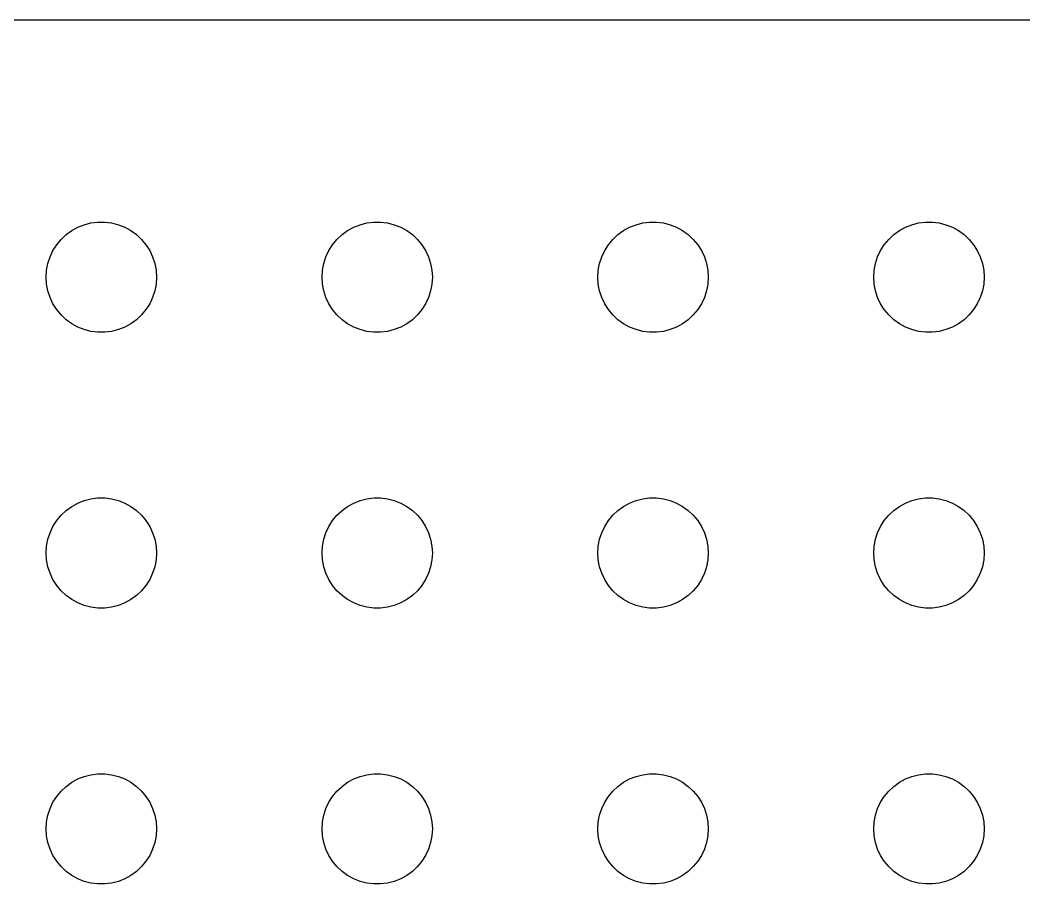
# Model space of a CAD drawing. Header units: metres. Extents: x -112 to 112, y -97 to 97.
# Drawn here: x -84.71 to -57.42, y 73.5 to 96.99 of the extents above; entities that cross this region are included whole.
import ezdxf

# ---------------------------------------------------------------- set-up
doc = ezdxf.new("R2010")
doc.units = ezdxf.units.M

msp = doc.modelspace()

# ---------------------------------------------------------------- linework, layer by layer
for p, q in [((107.314, 96.9901), (-107.314, 96.9901)), ((-83.1387, 91.3572), (-82.9635, 91.4266)), ((-82.9635, 91.4266), (-82.7811, 91.4734)), ((-82.7811, 91.4734), (-82.5942, 91.497)), ((-82.5942, 91.497), (-82.4058, 91.497)), ((-82.4058, 91.497), (-82.2189, 91.4734)), ((-82.2189, 91.4734), (-82.0365, 91.4266)), ((-82.0365, 91.4266), (-81.8613, 91.3572)), ((-75.6387, 91.3572), (-75.4635, 91.4266)), ((-75.4635, 91.4266), (-75.2811, 91.4734)), ((-75.2811, 91.4734), (-75.0942, 91.497)), ((-75.0942, 91.497), (-74.9058, 91.497)), ((-74.9058, 91.497), (-74.7189, 91.4734)), ((-74.7189, 91.4734), (-74.5365, 91.4266)), ((-74.5365, 91.4266), (-74.3613, 91.3572)), ((-68.1387, 91.3572), (-67.9635, 91.4266)), ((-67.9635, 91.4266), (-67.7811, 91.4734)), ((-67.7811, 91.4734), (-67.5942, 91.497)), ((-67.5942, 91.497), (-67.4058, 91.497)), ((-67.4058, 91.497), (-67.2189, 91.4734)), ((-67.2189, 91.4734), (-67.0365, 91.4266)), ((-67.0365, 91.4266), (-66.8613, 91.3572)), ((-60.6387, 91.3572), (-60.4635, 91.4266)), ((-60.4635, 91.4266), (-60.2811, 91.4734)), ((-60.2811, 91.4734), (-60.0942, 91.497)), ((-60.0942, 91.497), (-59.9058, 91.497)), ((-59.9058, 91.497), (-59.7189, 91.4734)), ((-59.7189, 91.4734), (-59.5365, 91.4266)), ((-59.5365, 91.4266), (-59.3613, 91.3572)), ((-83.5934, 91.0268), (-83.4561, 91.1558)), ((-83.4561, 91.1558), (-83.3037, 91.2665)), ((-83.3037, 91.2665), (-83.1387, 91.3572)), ((-81.8613, 91.3572), (-81.6963, 91.2665)), ((-81.6963, 91.2665), (-81.5439, 91.1558)), ((-81.5439, 91.1558), (-81.4065, 91.0268)), ((-76.0934, 91.0268), (-75.9561, 91.1558)), ((-75.9561, 91.1558), (-75.8037, 91.2665)), ((-75.8037, 91.2665), (-75.6387, 91.3572)), ((-74.3613, 91.3572), (-74.1963, 91.2665)), ((-74.1963, 91.2665), (-74.0439, 91.1558)), ((-74.0439, 91.1558), (-73.9065, 91.0268)), ((-68.5934, 91.0268), (-68.4561, 91.1558)), ((-68.4561, 91.1558), (-68.3037, 91.2665)), ((-68.3037, 91.2665), (-68.1387, 91.3572)), ((-66.8613, 91.3572), (-66.6963, 91.2665)), ((-66.6963, 91.2665), (-66.5439, 91.1558)), ((-66.5439, 91.1558), (-66.4065, 91.0268)), ((-61.0934, 91.0268), (-60.9561, 91.1558)), ((-60.9561, 91.1558), (-60.8037, 91.2665)), ((-60.8037, 91.2665), (-60.6387, 91.3572)), ((-59.3613, 91.3572), (-59.1963, 91.2665)), ((-59.1963, 91.2665), (-59.0439, 91.1558)), ((-59.0439, 91.1558), (-58.9065, 91.0268)), ((-83.8145, 90.7226), (-83.7135, 90.8817)), ((-83.7135, 90.8817), (-83.5934, 91.0268)), ((-81.4065, 91.0268), (-81.2865, 90.8817)), ((-81.2865, 90.8817), (-81.1855, 90.7226)), ((-76.3145, 90.7226), (-76.2135, 90.8817)), ((-76.2135, 90.8817), (-76.0934, 91.0268)), ((-73.9065, 91.0268), (-73.7865, 90.8817)), ((-73.7865, 90.8817), (-73.6855, 90.7226)), ((-68.8145, 90.7226), (-68.7135, 90.8817)), ((-68.7135, 90.8817), (-68.5934, 91.0268)), ((-66.4065, 91.0268), (-66.2865, 90.8817)), ((-66.2865, 90.8817), (-66.1855, 90.7226)), ((-61.3145, 90.7226), (-61.2135, 90.8817)), ((-61.2135, 90.8817), (-61.0934, 91.0268)), ((-58.9065, 91.0268), (-58.7865, 90.8817)), ((-58.7865, 90.8817), (-58.6855, 90.7226)), ((-83.8947, 90.5522), (-83.8145, 90.7226)), ((-81.1855, 90.7226), (-81.1053, 90.5522)), ((-76.3947, 90.5522), (-76.3145, 90.7226)), ((-73.6855, 90.7226), (-73.6053, 90.5522)), ((-68.8947, 90.5522), (-68.8145, 90.7226)), ((-66.1855, 90.7226), (-66.1053, 90.5522)), ((-61.3947, 90.5522), (-61.3145, 90.7226)), ((-58.6855, 90.7226), (-58.6053, 90.5522)), ((-83.9882, 90.188), (-83.9529, 90.373)), ((-83.9529, 90.373), (-83.8947, 90.5522)), ((-81.1053, 90.5522), (-81.0471, 90.373)), ((-81.0471, 90.373), (-81.0118, 90.188)), ((-76.4882, 90.188), (-76.4529, 90.373)), ((-76.4529, 90.373), (-76.3947, 90.5522)), ((-73.6053, 90.5522), (-73.5471, 90.373)), ((-73.5471, 90.373), (-73.5118, 90.188)), ((-68.9882, 90.188), (-68.9529, 90.373)), ((-68.9529, 90.373), (-68.8947, 90.5522)), ((-66.1053, 90.5522), (-66.0471, 90.373)), ((-66.0471, 90.373), (-66.0118, 90.188)), ((-61.4882, 90.188), (-61.4529, 90.373)), ((-61.4529, 90.373), (-61.3947, 90.5522)), ((-58.6053, 90.5522), (-58.5471, 90.373)), ((-58.5471, 90.373), (-58.5118, 90.188)), ((-84, 90), (-83.9882, 90.188)), ((-81.0118, 90.188), (-81, 90)), ((-76.5, 90), (-76.4882, 90.188)), ((-73.5118, 90.188), (-73.5, 90)), ((-69, 90), (-68.9882, 90.188)), ((-66.0118, 90.188), (-66, 90)), ((-61.5, 90), (-61.4882, 90.188)), ((-58.5118, 90.188), (-58.5, 90)), ((-83.9882, 89.812), (-84, 90)), ((-83.9529, 89.627), (-83.9882, 89.812)), ((-81.0118, 89.812), (-81.0471, 89.627)), ((-81, 90), (-81.0118, 89.812)), ((-76.4882, 89.812), (-76.5, 90)), ((-76.4529, 89.627), (-76.4882, 89.812)), ((-73.5118, 89.812), (-73.5471, 89.627)), ((-73.5, 90), (-73.5118, 89.812)), ((-68.9882, 89.812), (-69, 90)), ((-68.9529, 89.627), (-68.9882, 89.812)), ((-66.0118, 89.812), (-66.0471, 89.627)), ((-66, 90), (-66.0118, 89.812)), ((-61.4882, 89.812), (-61.5, 90)), ((-61.4529, 89.627), (-61.4882, 89.812)), ((-58.5118, 89.812), (-58.5471, 89.627)), ((-58.5, 90), (-58.5118, 89.812)), ((-83.8947, 89.4478), (-83.9529, 89.627)), ((-81.0471, 89.627), (-81.1053, 89.4478)), ((-76.3947, 89.4478), (-76.4529, 89.627)), ((-73.5471, 89.627), (-73.6053, 89.4478)), ((-68.8947, 89.4478), (-68.9529, 89.627)), ((-66.0471, 89.627), (-66.1053, 89.4478)), ((-61.3947, 89.4478), (-61.4529, 89.627)), ((-58.5471, 89.627), (-58.6053, 89.4478)), ((-83.8145, 89.2774), (-83.8947, 89.4478)), ((-83.7135, 89.1183), (-83.8145, 89.2774)), ((-81.1855, 89.2774), (-81.2865, 89.1183)), ((-81.1053, 89.4478), (-81.1855, 89.2774)), ((-76.3145, 89.2774), (-76.3947, 89.4478)), ((-76.2135, 89.1183), (-76.3145, 89.2774)), ((-73.6855, 89.2774), (-73.7865, 89.1183)), ((-73.6053, 89.4478), (-73.6855, 89.2774)), ((-68.8145, 89.2774), (-68.8947, 89.4478)), ((-68.7135, 89.1183), (-68.8145, 89.2774)), ((-66.1855, 89.2774), (-66.2865, 89.1183)), ((-66.1053, 89.4478), (-66.1855, 89.2774)), ((-61.3145, 89.2774), (-61.3947, 89.4478)), ((-61.2135, 89.1183), (-61.3145, 89.2774)), ((-58.6855, 89.2774), (-58.7865, 89.1183)), ((-58.6053, 89.4478), (-58.6855, 89.2774)), ((-83.5934, 88.9732), (-83.7135, 89.1183)), ((-83.4561, 88.8442), (-83.5934, 88.9732)), ((-81.4065, 88.9732), (-81.5439, 88.8442)), ((-81.2865, 89.1183), (-81.4065, 88.9732)), ((-76.0934, 88.9732), (-76.2135, 89.1183)), ((-75.9561, 88.8442), (-76.0934, 88.9732)), ((-73.9065, 88.9732), (-74.0439, 88.8442)), ((-73.7865, 89.1183), (-73.9065, 88.9732)), ((-68.5934, 88.9732), (-68.7135, 89.1183)), ((-68.4561, 88.8442), (-68.5934, 88.9732)), ((-66.4065, 88.9732), (-66.5439, 88.8442)), ((-66.2865, 89.1183), (-66.4065, 88.9732)), ((-61.0934, 88.9732), (-61.2135, 89.1183)), ((-60.9561, 88.8442), (-61.0934, 88.9732)), ((-58.9065, 88.9732), (-59.0439, 88.8442)), ((-58.7865, 89.1183), (-58.9065, 88.9732)), ((-83.3037, 88.7335), (-83.4561, 88.8442)), ((-83.1387, 88.6428), (-83.3037, 88.7335)), ((-81.6963, 88.7335), (-81.8613, 88.6428)), ((-81.5439, 88.8442), (-81.6963, 88.7335)), ((-75.8037, 88.7335), (-75.9561, 88.8442)), ((-75.6387, 88.6428), (-75.8037, 88.7335)), ((-74.1963, 88.7335), (-74.3613, 88.6428)), ((-74.0439, 88.8442), (-74.1963, 88.7335)), ((-68.3037, 88.7335), (-68.4561, 88.8442)), ((-68.1387, 88.6428), (-68.3037, 88.7335)), ((-66.6963, 88.7335), (-66.8613, 88.6428)), ((-66.5439, 88.8442), (-66.6963, 88.7335)), ((-60.8037, 88.7335), (-60.9561, 88.8442)), ((-60.6387, 88.6428), (-60.8037, 88.7335)), ((-59.1963, 88.7335), (-59.3613, 88.6428)), ((-59.0439, 88.8442), (-59.1963, 88.7335)), ((-82.9635, 88.5734), (-83.1387, 88.6428)), ((-82.7811, 88.5266), (-82.9635, 88.5734)), ((-82.5942, 88.503), (-82.7811, 88.5266)), ((-82.4058, 88.503), (-82.5942, 88.503)), ((-82.2189, 88.5266), (-82.4058, 88.503)), ((-82.0365, 88.5734), (-82.2189, 88.5266)), ((-81.8613, 88.6428), (-82.0365, 88.5734)), ((-75.4635, 88.5734), (-75.6387, 88.6428)), ((-75.2811, 88.5266), (-75.4635, 88.5734)), ((-75.0942, 88.503), (-75.2811, 88.5266)), ((-74.9058, 88.503), (-75.0942, 88.503)), ((-74.7189, 88.5266), (-74.9058, 88.503)), ((-74.5365, 88.5734), (-74.7189, 88.5266)), ((-74.3613, 88.6428), (-74.5365, 88.5734)), ((-67.9635, 88.5734), (-68.1387, 88.6428)), ((-67.7811, 88.5266), (-67.9635, 88.5734)), ((-67.5942, 88.503), (-67.7811, 88.5266)), ((-67.4058, 88.503), (-67.5942, 88.503)), ((-67.2189, 88.5266), (-67.4058, 88.503)), ((-67.0365, 88.5734), (-67.2189, 88.5266)), ((-66.8613, 88.6428), (-67.0365, 88.5734)), ((-60.4635, 88.5734), (-60.6387, 88.6428)), ((-60.2811, 88.5266), (-60.4635, 88.5734)), ((-60.0942, 88.503), (-60.2811, 88.5266)), ((-59.9058, 88.503), (-60.0942, 88.503)), ((-59.7189, 88.5266), (-59.9058, 88.503)), ((-59.5365, 88.5734), (-59.7189, 88.5266)), ((-59.3613, 88.6428), (-59.5365, 88.5734)), ((-83.3037, 83.7665), (-83.1387, 83.8572)), ((-83.1387, 83.8572), (-82.9635, 83.9266)), ((-82.9635, 83.9266), (-82.7811, 83.9734)), ((-82.7811, 83.9734), (-82.5942, 83.997)), ((-82.5942, 83.997), (-82.4058, 83.997)), ((-82.4058, 83.997), (-82.2189, 83.9734)), ((-82.2189, 83.9734), (-82.0365, 83.9266)), ((-82.0365, 83.9266), (-81.8613, 83.8572)), ((-81.8613, 83.8572), (-81.6963, 83.7665)), ((-75.8037, 83.7665), (-75.6387, 83.8572)), ((-75.6387, 83.8572), (-75.4635, 83.9266)), ((-75.4635, 83.9266), (-75.2811, 83.9734)), ((-75.2811, 83.9734), (-75.0942, 83.997)), ((-75.0942, 83.997), (-74.9058, 83.997)), ((-74.9058, 83.997), (-74.7189, 83.9734)), ((-74.7189, 83.9734), (-74.5365, 83.9266)), ((-74.5365, 83.9266), (-74.3613, 83.8572)), ((-74.3613, 83.8572), (-74.1963, 83.7665)), ((-68.3037, 83.7665), (-68.1387, 83.8572)), ((-68.1387, 83.8572), (-67.9635, 83.9266)), ((-67.9635, 83.9266), (-67.7811, 83.9734)), ((-67.7811, 83.9734), (-67.5942, 83.997)), ((-67.5942, 83.997), (-67.4058, 83.997)), ((-67.4058, 83.997), (-67.2189, 83.9734)), ((-67.2189, 83.9734), (-67.0365, 83.9266)), ((-67.0365, 83.9266), (-66.8613, 83.8572)), ((-66.8613, 83.8572), (-66.6963, 83.7665)), ((-60.8037, 83.7665), (-60.6387, 83.8572)), ((-60.6387, 83.8572), (-60.4635, 83.9266)), ((-60.4635, 83.9266), (-60.2811, 83.9734)), ((-60.2811, 83.9734), (-60.0942, 83.997)), ((-60.0942, 83.997), (-59.9058, 83.997)), ((-59.9058, 83.997), (-59.7189, 83.9734)), ((-59.7189, 83.9734), (-59.5365, 83.9266)), ((-59.5365, 83.9266), (-59.3613, 83.8572)), ((-59.3613, 83.8572), (-59.1963, 83.7665)), ((-83.7135, 83.3817), (-83.5934, 83.5268)), ((-83.5934, 83.5268), (-83.4561, 83.6558)), ((-83.4561, 83.6558), (-83.3037, 83.7665)), ((-81.6963, 83.7665), (-81.5439, 83.6558)), ((-81.5439, 83.6558), (-81.4065, 83.5268)), ((-81.4065, 83.5268), (-81.2865, 83.3817)), ((-76.2135, 83.3817), (-76.0934, 83.5268)), ((-76.0934, 83.5268), (-75.9561, 83.6558)), ((-75.9561, 83.6558), (-75.8037, 83.7665)), ((-74.1963, 83.7665), (-74.0439, 83.6558)), ((-74.0439, 83.6558), (-73.9065, 83.5268)), ((-73.9065, 83.5268), (-73.7865, 83.3817)), ((-68.7135, 83.3817), (-68.5934, 83.5268)), ((-68.5934, 83.5268), (-68.4561, 83.6558)), ((-68.4561, 83.6558), (-68.3037, 83.7665)), ((-66.6963, 83.7665), (-66.5439, 83.6558)), ((-66.5439, 83.6558), (-66.4065, 83.5268)), ((-66.4065, 83.5268), (-66.2865, 83.3817)), ((-61.2135, 83.3817), (-61.0934, 83.5268)), ((-61.0934, 83.5268), (-60.9561, 83.6558)), ((-60.9561, 83.6558), (-60.8037, 83.7665)), ((-59.1963, 83.7665), (-59.0439, 83.6558)), ((-59.0439, 83.6558), (-58.9065, 83.5268)), ((-58.9065, 83.5268), (-58.7865, 83.3817)), ((-83.8145, 83.2226), (-83.7135, 83.3817)), ((-81.2865, 83.3817), (-81.1855, 83.2226)), ((-76.3145, 83.2226), (-76.2135, 83.3817)), ((-73.7865, 83.3817), (-73.6855, 83.2226)), ((-68.8145, 83.2226), (-68.7135, 83.3817)), ((-66.2865, 83.3817), (-66.1855, 83.2226)), ((-61.3145, 83.2226), (-61.2135, 83.3817)), ((-58.7865, 83.3817), (-58.6855, 83.2226)), ((-83.9529, 82.873), (-83.8947, 83.0522)), ((-83.8947, 83.0522), (-83.8145, 83.2226)), ((-81.1855, 83.2226), (-81.1053, 83.0522)), ((-81.1053, 83.0522), (-81.0471, 82.873)), ((-76.4529, 82.873), (-76.3947, 83.0522)), ((-76.3947, 83.0522), (-76.3145, 83.2226)), ((-73.6855, 83.2226), (-73.6053, 83.0522)), ((-73.6053, 83.0522), (-73.5471, 82.873)), ((-68.9529, 82.873), (-68.8947, 83.0522)), ((-68.8947, 83.0522), (-68.8145, 83.2226)), ((-66.1855, 83.2226), (-66.1053, 83.0522)), ((-66.1053, 83.0522), (-66.0471, 82.873)), ((-61.4529, 82.873), (-61.3947, 83.0522)), ((-61.3947, 83.0522), (-61.3145, 83.2226)), ((-58.6855, 83.2226), (-58.6053, 83.0522)), ((-58.6053, 83.0522), (-58.5471, 82.873)), ((-83.9882, 82.688), (-83.9529, 82.873)), ((-81.0471, 82.873), (-81.0118, 82.688)), ((-76.4882, 82.688), (-76.4529, 82.873)), ((-73.5471, 82.873), (-73.5118, 82.688)), ((-68.9882, 82.688), (-68.9529, 82.873)), ((-66.0471, 82.873), (-66.0118, 82.688)), ((-61.4882, 82.688), (-61.4529, 82.873)), ((-58.5471, 82.873), (-58.5118, 82.688)), ((-84, 82.5), (-83.9882, 82.688)), ((-83.9882, 82.312), (-84, 82.5)), ((-81.0118, 82.688), (-81, 82.5)), ((-81, 82.5), (-81.0118, 82.312)), ((-76.5, 82.5), (-76.4882, 82.688)), ((-76.4882, 82.312), (-76.5, 82.5)), ((-73.5118, 82.688), (-73.5, 82.5)), ((-73.5, 82.5), (-73.5118, 82.312)), ((-69, 82.5), (-68.9882, 82.688)), ((-68.9882, 82.312), (-69, 82.5)), ((-66.0118, 82.688), (-66, 82.5)), ((-66, 82.5), (-66.0118, 82.312)), ((-61.5, 82.5), (-61.4882, 82.688)), ((-61.4882, 82.312), (-61.5, 82.5)), ((-58.5118, 82.688), (-58.5, 82.5)), ((-58.5, 82.5), (-58.5118, 82.312)), ((-83.9529, 82.127), (-83.9882, 82.312)), ((-81.0118, 82.312), (-81.0471, 82.127)), ((-76.4529, 82.127), (-76.4882, 82.312)), ((-73.5118, 82.312), (-73.5471, 82.127)), ((-68.9529, 82.127), (-68.9882, 82.312)), ((-66.0118, 82.312), (-66.0471, 82.127)), ((-61.4529, 82.127), (-61.4882, 82.312)), ((-58.5118, 82.312), (-58.5471, 82.127)), ((-83.8947, 81.9478), (-83.9529, 82.127)), ((-83.8145, 81.7774), (-83.8947, 81.9478)), ((-81.1053, 81.9478), (-81.1855, 81.7774)), ((-81.0471, 82.127), (-81.1053, 81.9478)), ((-76.3947, 81.9478), (-76.4529, 82.127)), ((-76.3145, 81.7774), (-76.3947, 81.9478)), ((-73.6053, 81.9478), (-73.6855, 81.7774)), ((-73.5471, 82.127), (-73.6053, 81.9478)), ((-68.8947, 81.9478), (-68.9529, 82.127)), ((-68.8145, 81.7774), (-68.8947, 81.9478)), ((-66.1053, 81.9478), (-66.1855, 81.7774)), ((-66.0471, 82.127), (-66.1053, 81.9478)), ((-61.3947, 81.9478), (-61.4529, 82.127)), ((-61.3145, 81.7774), (-61.3947, 81.9478)), ((-58.6053, 81.9478), (-58.6855, 81.7774)), ((-58.5471, 82.127), (-58.6053, 81.9478)), ((-83.7135, 81.6183), (-83.8145, 81.7774)), ((-83.5934, 81.4732), (-83.7135, 81.6183)), ((-81.2865, 81.6183), (-81.4065, 81.4732)), ((-81.1855, 81.7774), (-81.2865, 81.6183)), ((-76.2135, 81.6183), (-76.3145, 81.7774)), ((-76.0934, 81.4732), (-76.2135, 81.6183)), ((-73.7865, 81.6183), (-73.9065, 81.4732)), ((-73.6855, 81.7774), (-73.7865, 81.6183)), ((-68.7135, 81.6183), (-68.8145, 81.7774)), ((-68.5934, 81.4732), (-68.7135, 81.6183)), ((-66.2865, 81.6183), (-66.4065, 81.4732)), ((-66.1855, 81.7774), (-66.2865, 81.6183)), ((-61.2135, 81.6183), (-61.3145, 81.7774)), ((-61.0934, 81.4732), (-61.2135, 81.6183)), ((-58.7865, 81.6183), (-58.9065, 81.4732)), ((-58.6855, 81.7774), (-58.7865, 81.6183)), ((-83.4561, 81.3442), (-83.5934, 81.4732)), ((-83.3037, 81.2335), (-83.4561, 81.3442)), ((-81.5439, 81.3442), (-81.6963, 81.2335)), ((-81.4065, 81.4732), (-81.5439, 81.3442)), ((-75.9561, 81.3442), (-76.0934, 81.4732)), ((-75.8037, 81.2335), (-75.9561, 81.3442)), ((-74.0439, 81.3442), (-74.1963, 81.2335)), ((-73.9065, 81.4732), (-74.0439, 81.3442)), ((-68.4561, 81.3442), (-68.5934, 81.4732)), ((-68.3037, 81.2335), (-68.4561, 81.3442)), ((-66.5439, 81.3442), (-66.6963, 81.2335)), ((-66.4065, 81.4732), (-66.5439, 81.3442)), ((-60.9561, 81.3442), (-61.0934, 81.4732)), ((-60.8037, 81.2335), (-60.9561, 81.3442)), ((-59.0439, 81.3442), (-59.1963, 81.2335)), ((-58.9065, 81.4732), (-59.0439, 81.3442)), ((-83.1387, 81.1428), (-83.3037, 81.2335)), ((-82.9635, 81.0734), (-83.1387, 81.1428)), ((-82.7811, 81.0266), (-82.9635, 81.0734)), ((-82.0365, 81.0734), (-82.2189, 81.0266)), ((-81.8613, 81.1428), (-82.0365, 81.0734)), ((-81.6963, 81.2335), (-81.8613, 81.1428)), ((-75.6387, 81.1428), (-75.8037, 81.2335)), ((-75.4635, 81.0734), (-75.6387, 81.1428)), ((-75.2811, 81.0266), (-75.4635, 81.0734)), ((-74.5365, 81.0734), (-74.7189, 81.0266)), ((-74.3613, 81.1428), (-74.5365, 81.0734)), ((-74.1963, 81.2335), (-74.3613, 81.1428)), ((-68.1387, 81.1428), (-68.3037, 81.2335)), ((-67.9635, 81.0734), (-68.1387, 81.1428)), ((-67.7811, 81.0266), (-67.9635, 81.0734)), ((-67.0365, 81.0734), (-67.2189, 81.0266)), ((-66.8613, 81.1428), (-67.0365, 81.0734)), ((-66.6963, 81.2335), (-66.8613, 81.1428)), ((-60.6387, 81.1428), (-60.8037, 81.2335)), ((-60.4635, 81.0734), (-60.6387, 81.1428)), ((-60.2811, 81.0266), (-60.4635, 81.0734)), ((-59.5365, 81.0734), (-59.7189, 81.0266)), ((-59.3613, 81.1428), (-59.5365, 81.0734)), ((-59.1963, 81.2335), (-59.3613, 81.1428)), ((-82.5942, 81.003), (-82.7811, 81.0266)), ((-82.4058, 81.003), (-82.5942, 81.003)), ((-82.2189, 81.0266), (-82.4058, 81.003)), ((-75.0942, 81.003), (-75.2811, 81.0266)), ((-74.9058, 81.003), (-75.0942, 81.003)), ((-74.7189, 81.0266), (-74.9058, 81.003)), ((-67.5942, 81.003), (-67.7811, 81.0266)), ((-67.4058, 81.003), (-67.5942, 81.003)), ((-67.2189, 81.0266), (-67.4058, 81.003)), ((-60.0942, 81.003), (-60.2811, 81.0266)), ((-59.9058, 81.003), (-60.0942, 81.003)), ((-59.7189, 81.0266), (-59.9058, 81.003)), ((-83.1387, 76.3572), (-82.9635, 76.4266)), ((-82.9635, 76.4266), (-82.7811, 76.4734)), ((-82.7811, 76.4734), (-82.5942, 76.497)), ((-82.5942, 76.497), (-82.4058, 76.497)), ((-82.4058, 76.497), (-82.2189, 76.4734)), ((-82.2189, 76.4734), (-82.0365, 76.4266)), ((-82.0365, 76.4266), (-81.8613, 76.3572)), ((-75.6387, 76.3572), (-75.4635, 76.4266)), ((-75.4635, 76.4266), (-75.2811, 76.4734)), ((-75.2811, 76.4734), (-75.0942, 76.497)), ((-75.0942, 76.497), (-74.9058, 76.497)), ((-74.9058, 76.497), (-74.7189, 76.4734)), ((-74.7189, 76.4734), (-74.5365, 76.4266)), ((-74.5365, 76.4266), (-74.3613, 76.3572)), ((-68.1387, 76.3572), (-67.9635, 76.4266)), ((-67.9635, 76.4266), (-67.7811, 76.4734)), ((-67.7811, 76.4734), (-67.5942, 76.497)), ((-67.5942, 76.497), (-67.4058, 76.497)), ((-67.4058, 76.497), (-67.2189, 76.4734)), ((-67.2189, 76.4734), (-67.0365, 76.4266)), ((-67.0365, 76.4266), (-66.8613, 76.3572)), ((-60.6387, 76.3572), (-60.4635, 76.4266)), ((-60.4635, 76.4266), (-60.2811, 76.4734)), ((-60.2811, 76.4734), (-60.0942, 76.497)), ((-60.0942, 76.497), (-59.9058, 76.497)), ((-59.9058, 76.497), (-59.7189, 76.4734)), ((-59.7189, 76.4734), (-59.5365, 76.4266)), ((-59.5365, 76.4266), (-59.3613, 76.3572)), ((-83.5934, 76.0268), (-83.4561, 76.1558)), ((-83.4561, 76.1558), (-83.3037, 76.2665)), ((-83.3037, 76.2665), (-83.1387, 76.3572)), ((-81.8613, 76.3572), (-81.6963, 76.2665)), ((-81.6963, 76.2665), (-81.5439, 76.1558)), ((-81.5439, 76.1558), (-81.4065, 76.0268)), ((-76.0934, 76.0268), (-75.9561, 76.1558)), ((-75.9561, 76.1558), (-75.8037, 76.2665)), ((-75.8037, 76.2665), (-75.6387, 76.3572)), ((-74.3613, 76.3572), (-74.1963, 76.2665)), ((-74.1963, 76.2665), (-74.0439, 76.1558)), ((-74.0439, 76.1558), (-73.9065, 76.0268)), ((-68.5934, 76.0268), (-68.4561, 76.1558)), ((-68.4561, 76.1558), (-68.3037, 76.2665)), ((-68.3037, 76.2665), (-68.1387, 76.3572)), ((-66.8613, 76.3572), (-66.6963, 76.2665)), ((-66.6963, 76.2665), (-66.5439, 76.1558)), ((-66.5439, 76.1558), (-66.4065, 76.0268)), ((-61.0934, 76.0268), (-60.9561, 76.1558)), ((-60.9561, 76.1558), (-60.8037, 76.2665)), ((-60.8037, 76.2665), (-60.6387, 76.3572)), ((-59.3613, 76.3572), (-59.1963, 76.2665)), ((-59.1963, 76.2665), (-59.0439, 76.1558)), ((-59.0439, 76.1558), (-58.9065, 76.0268)), ((-83.8145, 75.7226), (-83.7135, 75.8817)), ((-83.7135, 75.8817), (-83.5934, 76.0268)), ((-81.4065, 76.0268), (-81.2865, 75.8817)), ((-81.2865, 75.8817), (-81.1855, 75.7226)), ((-76.3145, 75.7226), (-76.2135, 75.8817)), ((-76.2135, 75.8817), (-76.0934, 76.0268)), ((-73.9065, 76.0268), (-73.7865, 75.8817)), ((-73.7865, 75.8817), (-73.6855, 75.7226)), ((-68.8145, 75.7226), (-68.7135, 75.8817)), ((-68.7135, 75.8817), (-68.5934, 76.0268)), ((-66.4065, 76.0268), (-66.2865, 75.8817)), ((-66.2865, 75.8817), (-66.1855, 75.7226)), ((-61.3145, 75.7226), (-61.2135, 75.8817)), ((-61.2135, 75.8817), (-61.0934, 76.0268)), ((-58.9065, 76.0268), (-58.7865, 75.8817)), ((-58.7865, 75.8817), (-58.6855, 75.7226)), ((-83.8947, 75.5522), (-83.8145, 75.7226)), ((-81.1855, 75.7226), (-81.1053, 75.5522)), ((-76.3947, 75.5522), (-76.3145, 75.7226)), ((-73.6855, 75.7226), (-73.6053, 75.5522)), ((-68.8947, 75.5522), (-68.8145, 75.7226)), ((-66.1855, 75.7226), (-66.1053, 75.5522)), ((-61.3947, 75.5522), (-61.3145, 75.7226)), ((-58.6855, 75.7226), (-58.6053, 75.5522)), ((-83.9882, 75.188), (-83.9529, 75.373)), ((-83.9529, 75.373), (-83.8947, 75.5522)), ((-81.1053, 75.5522), (-81.0471, 75.373)), ((-81.0471, 75.373), (-81.0118, 75.188)), ((-76.4882, 75.188), (-76.4529, 75.373)), ((-76.4529, 75.373), (-76.3947, 75.5522)), ((-73.6053, 75.5522), (-73.5471, 75.373)), ((-73.5471, 75.373), (-73.5118, 75.188)), ((-68.9882, 75.188), (-68.9529, 75.373)), ((-68.9529, 75.373), (-68.8947, 75.5522)), ((-66.1053, 75.5522), (-66.0471, 75.373)), ((-66.0471, 75.373), (-66.0118, 75.188)), ((-61.4882, 75.188), (-61.4529, 75.373)), ((-61.4529, 75.373), (-61.3947, 75.5522)), ((-58.6053, 75.5522), (-58.5471, 75.373)), ((-58.5471, 75.373), (-58.5118, 75.188)), ((-84, 75), (-83.9882, 75.188)), ((-81.0118, 75.188), (-81, 75)), ((-76.5, 75), (-76.4882, 75.188)), ((-73.5118, 75.188), (-73.5, 75)), ((-69, 75), (-68.9882, 75.188)), ((-66.0118, 75.188), (-66, 75)), ((-61.5, 75), (-61.4882, 75.188)), ((-58.5118, 75.188), (-58.5, 75)), ((-83.9882, 74.812), (-84, 75)), ((-83.9529, 74.627), (-83.9882, 74.812)), ((-81.0118, 74.812), (-81.0471, 74.627)), ((-81, 75), (-81.0118, 74.812)), ((-76.4882, 74.812), (-76.5, 75)), ((-76.4529, 74.627), (-76.4882, 74.812)), ((-73.5118, 74.812), (-73.5471, 74.627)), ((-73.5, 75), (-73.5118, 74.812)), ((-68.9882, 74.812), (-69, 75)), ((-68.9529, 74.627), (-68.9882, 74.812)), ((-66.0118, 74.812), (-66.0471, 74.627)), ((-66, 75), (-66.0118, 74.812)), ((-61.4882, 74.812), (-61.5, 75)), ((-61.4529, 74.627), (-61.4882, 74.812)), ((-58.5118, 74.812), (-58.5471, 74.627)), ((-58.5, 75), (-58.5118, 74.812)), ((-83.8947, 74.4478), (-83.9529, 74.627)), ((-81.0471, 74.627), (-81.1053, 74.4478)), ((-76.3947, 74.4478), (-76.4529, 74.627)), ((-73.5471, 74.627), (-73.6053, 74.4478)), ((-68.8947, 74.4478), (-68.9529, 74.627)), ((-66.0471, 74.627), (-66.1053, 74.4478)), ((-61.3947, 74.4478), (-61.4529, 74.627)), ((-58.5471, 74.627), (-58.6053, 74.4478)), ((-83.8145, 74.2774), (-83.8947, 74.4478)), ((-83.7135, 74.1183), (-83.8145, 74.2774)), ((-81.1855, 74.2774), (-81.2865, 74.1183)), ((-81.1053, 74.4478), (-81.1855, 74.2774)), ((-76.3145, 74.2774), (-76.3947, 74.4478)), ((-76.2135, 74.1183), (-76.3145, 74.2774)), ((-73.6855, 74.2774), (-73.7865, 74.1183)), ((-73.6053, 74.4478), (-73.6855, 74.2774)), ((-68.8145, 74.2774), (-68.8947, 74.4478)), ((-68.7135, 74.1183), (-68.8145, 74.2774)), ((-66.1855, 74.2774), (-66.2865, 74.1183)), ((-66.1053, 74.4478), (-66.1855, 74.2774)), ((-61.3145, 74.2774), (-61.3947, 74.4478)), ((-61.2135, 74.1183), (-61.3145, 74.2774)), ((-58.6855, 74.2774), (-58.7865, 74.1183)), ((-58.6053, 74.4478), (-58.6855, 74.2774)), ((-83.5934, 73.9732), (-83.7135, 74.1183)), ((-83.4561, 73.8442), (-83.5934, 73.9732)), ((-81.4065, 73.9732), (-81.5439, 73.8442)), ((-81.2865, 74.1183), (-81.4065, 73.9732)), ((-76.0934, 73.9732), (-76.2135, 74.1183)), ((-75.9561, 73.8442), (-76.0934, 73.9732)), ((-73.9065, 73.9732), (-74.0439, 73.8442)), ((-73.7865, 74.1183), (-73.9065, 73.9732)), ((-68.5934, 73.9732), (-68.7135, 74.1183)), ((-68.4561, 73.8442), (-68.5934, 73.9732)), ((-66.4065, 73.9732), (-66.5439, 73.8442)), ((-66.2865, 74.1183), (-66.4065, 73.9732)), ((-61.0934, 73.9732), (-61.2135, 74.1183)), ((-60.9561, 73.8442), (-61.0934, 73.9732)), ((-58.9065, 73.9732), (-59.0439, 73.8442)), ((-58.7865, 74.1183), (-58.9065, 73.9732)), ((-83.3037, 73.7335), (-83.4561, 73.8442)), ((-83.1387, 73.6428), (-83.3037, 73.7335)), ((-81.6963, 73.7335), (-81.8613, 73.6428)), ((-81.5439, 73.8442), (-81.6963, 73.7335)), ((-75.8037, 73.7335), (-75.9561, 73.8442)), ((-75.6387, 73.6428), (-75.8037, 73.7335)), ((-74.1963, 73.7335), (-74.3613, 73.6428)), ((-74.0439, 73.8442), (-74.1963, 73.7335)), ((-68.3037, 73.7335), (-68.4561, 73.8442)), ((-68.1387, 73.6428), (-68.3037, 73.7335)), ((-66.6963, 73.7335), (-66.8613, 73.6428)), ((-66.5439, 73.8442), (-66.6963, 73.7335)), ((-60.8037, 73.7335), (-60.9561, 73.8442)), ((-60.6387, 73.6428), (-60.8037, 73.7335)), ((-59.1963, 73.7335), (-59.3613, 73.6428)), ((-59.0439, 73.8442), (-59.1963, 73.7335)), ((-82.9635, 73.5734), (-83.1387, 73.6428)), ((-82.7811, 73.5266), (-82.9635, 73.5734)), ((-82.5942, 73.503), (-82.7811, 73.5266)), ((-82.4058, 73.503), (-82.5942, 73.503)), ((-82.2189, 73.5266), (-82.4058, 73.503)), ((-82.0365, 73.5734), (-82.2189, 73.5266)), ((-81.8613, 73.6428), (-82.0365, 73.5734)), ((-75.4635, 73.5734), (-75.6387, 73.6428)), ((-75.2811, 73.5266), (-75.4635, 73.5734)), ((-75.0942, 73.503), (-75.2811, 73.5266)), ((-74.9058, 73.503), (-75.0942, 73.503)), ((-74.7189, 73.5266), (-74.9058, 73.503)), ((-74.5365, 73.5734), (-74.7189, 73.5266)), ((-74.3613, 73.6428), (-74.5365, 73.5734)), ((-67.9635, 73.5734), (-68.1387, 73.6428)), ((-67.7811, 73.5266), (-67.9635, 73.5734)), ((-67.5942, 73.503), (-67.7811, 73.5266)), ((-67.4058, 73.503), (-67.5942, 73.503)), ((-67.2189, 73.5266), (-67.4058, 73.503)), ((-67.0365, 73.5734), (-67.2189, 73.5266)), ((-66.8613, 73.6428), (-67.0365, 73.5734)), ((-60.4635, 73.5734), (-60.6387, 73.6428)), ((-60.2811, 73.5266), (-60.4635, 73.5734)), ((-60.0942, 73.503), (-60.2811, 73.5266)), ((-59.9058, 73.503), (-60.0942, 73.503)), ((-59.7189, 73.5266), (-59.9058, 73.503)), ((-59.5365, 73.5734), (-59.7189, 73.5266)), ((-59.3613, 73.6428), (-59.5365, 73.5734))]:
    msp.add_line(p, q)

doc.saveas('drawing.dxf')
